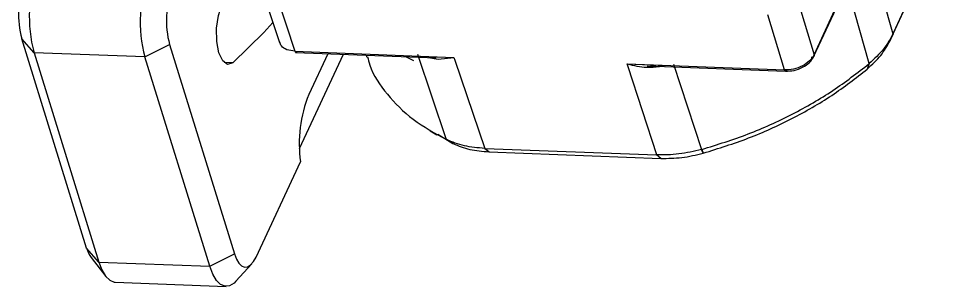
# Model space of a CAD drawing. Header units: millimetres. Extents: x 0 to 420, y 0 to 297.
# Drawn here: x 149.96 to 196.48, y 96.57 to 109.95 of the extents above; entities that cross this region are included whole.
import ezdxf

# ---------------------------------------------------------------- set-up
doc = ezdxf.new("R2010")
doc.units = ezdxf.units.MM

msp = doc.modelspace()

# ---------------------------------------------------------------- linework, layer by layer
at = {"color": 7, "linetype": 'Continuous', "lineweight": 25}
for p, q in [((193.619, 109.198), (196.481, 115.392)), ((193.457, 108.837), (196.319, 115.031)), ((189.675, 108.146), (192.299, 113.823)), ((192.34, 113.679), (193.616, 109.192)), ((189.671, 108.073), (192.097, 113.323)), ((162.057, 111.548), (162.979, 108.764)), ((192.431, 107.712), (191.324, 111.65)), ((162.838, 111.087), (163.754, 108.322)), ((188.852, 110.907), (189.675, 108.146)), ((188.199, 107.387), (187.375, 110.149)), ((150.732, 108.249), (150.119, 108.948)), ((153.354, 98.485), (150.119, 108.948)), ((193.616, 109.192), (193.455, 108.832)), ((193.619, 109.198), (193.457, 108.837)), ((193.616, 109.192), (193.619, 109.198)), ((156.267, 108.037), (157.499, 108.666)), ((157.499, 108.666), (160.734, 98.202)), ((193.455, 108.832), (193.457, 108.837)), ((156.267, 108.037), (150.732, 108.249)), ((150.732, 108.249), (153.967, 97.786)), ((159.502, 97.574), (156.267, 108.037)), ((163.754, 108.322), (171.696, 108.018)), ((163.806, 108.26), (170.804, 107.992)), ((163.984, 103.457), (166.181, 108.169)), ((165.395, 108.199), (164.446, 106.164)), ((167.305, 108.126), (167.339, 108.029)), ((169.308, 108.049), (169.672, 107.864)), ((171.331, 103.9), (169.895, 108.165)), ((169.984, 108.076), (171.696, 108.018)), ((170.422, 108.007), (170.905, 107.923)), ((170.905, 107.923), (171.696, 108.018)), ((171.696, 108.018), (171.744, 107.877)), ((160.65, 107.748), (160.216, 107.765)), ((171.744, 107.877), (173.24, 103.464)), ((180.348, 107.688), (188.199, 107.387)), ((180.394, 107.546), (180.348, 107.688)), ((180.348, 107.688), (182.274, 107.606)), ((181.82, 103.136), (180.394, 107.546)), ((181.345, 107.589), (188.251, 107.325)), ((182.661, 107.677), (184.058, 103.413)), ((192.423, 107.705), (192.333, 107.433)), ((192.431, 107.712), (192.34, 107.44)), ((192.423, 107.705), (192.431, 107.712)), ((192.333, 107.433), (192.34, 107.44)), ((170.502, 104.348), (170.843, 104.142)), ((170.885, 104.174), (171.647, 103.707)), ((171.323, 103.904), (171.331, 103.9)), ((171.647, 103.707), (171.323, 103.904)), ((171.331, 103.9), (171.655, 103.703)), ((171.647, 103.707), (171.655, 103.703)), ((173.24, 103.464), (173.247, 103.464)), ((173.24, 103.464), (173.449, 103.294)), ((173.247, 103.464), (181.813, 103.137)), ((173.247, 103.464), (173.456, 103.294)), ((173.449, 103.294), (173.456, 103.294)), ((173.456, 103.294), (182.022, 102.966)), ((184.058, 103.413), (184.07, 103.416)), ((184.133, 103.226), (184.058, 103.413)), ((184.07, 103.416), (184.144, 103.229)), ((181.813, 103.137), (181.82, 103.136)), ((182.022, 102.966), (181.813, 103.137)), ((182.029, 102.966), (181.82, 103.136)), ((182.022, 102.966), (182.029, 102.966)), ((184.133, 103.226), (184.144, 103.229)), ((161.815, 98.035), (164.033, 102.793)), ((153.967, 97.786), (153.354, 98.485)), ((159.502, 97.574), (160.734, 98.202)), ((153.584, 98.007), (154.311, 97.069)), ((153.967, 97.786), (159.502, 97.574)), ((160.806, 96.821), (161.603, 97.7)), ((154.781, 96.778), (160.316, 96.567))]:
    msp.add_line(p, q, dxfattribs=at)
at = {"color": 7, "linetype": 'Continuous', "lineweight": 25, "flags": 128}
for points in [[(160.65, 107.748), (160.394, 107.664), (160.153, 107.838), (159.964, 108.243), (159.856, 108.818), (159.845, 109.476), (159.933, 110.115), (160.106, 110.64), (160.338, 110.969)], [(162.648, 109.761), (162.209, 109.262), (160.65, 107.748)], [(160.734, 98.202), (160.836, 97.936), (160.958, 97.731), (161.095, 97.596), (161.242, 97.534), (161.393, 97.549), (161.543, 97.641), (161.685, 97.804), (161.815, 98.035)], [(153.967, 97.786), (154.121, 97.387), (154.303, 97.079), (154.509, 96.876), (154.73, 96.783), (154.781, 96.778)], [(160.806, 96.821), (160.716, 96.732), (160.491, 96.595), (160.264, 96.572), (160.044, 96.664), (159.838, 96.868), (159.655, 97.175), (159.502, 97.574)]]:
    msp.add_lwpolyline(points, dxfattribs=at)
at = {"color": 7, "linetype": 'Continuous', "lineweight": 25}
for centre, radius, start, end in [((157.144, 110.016), 6.651, 158.2407, 195.4089), ((162.678, 109.805), 6.651, 158.2407, 195.4089), ((154.394, 110.126), 4.434, 158.2407, 195.4089), ((161.773, 109.844), 4.434, 158.2407, 195.4089), ((170.647, 103.694), 6.675, 158.2803, 187.7577), ((154.703, 98.838), 1.395, 194.6718, 216.5738)]:
    msp.add_arc(centre, radius, start, end, dxfattribs=at)
for points, knots in [([(193.616, 109.192), (193.475, 108.933), (193.191, 108.414), (192.684, 107.946), (192.431, 107.712)], [0, 0, 0, 0, 0.500003, 1, 1, 1, 1]), ([(163.754, 108.322), (163.616, 108.341), (163.341, 108.378), (163.067, 108.552), (163.015, 108.713), (162.994, 108.78)], [0, 0, 0, 0, 0.3689, 0.737836, 1, 1, 1, 1]), ([(192.34, 107.44), (192.578, 107.66), (193.054, 108.1), (193.321, 108.588), (193.455, 108.832)], [0, 0, 0, 0, 0.499997, 1, 1, 1, 1]), ([(167.381, 108.041), (167.415, 107.905), (167.583, 107.226), (168.329, 106.154), (169.579, 104.868), (170.742, 104.225), (171.323, 103.904)], [0, 0, 0, 0, 0.077489, 0.384992, 0.692496, 1, 1, 1, 1]), ([(189.675, 108.146), (189.61, 108.041), (189.478, 107.832), (189.103, 107.576), (188.651, 107.406), (188.35, 107.394), (188.199, 107.387)], [0, 0, 0, 0, 0.2499209, 0.4998558, 0.7495487, 1, 1, 1, 1]), ([(188.25, 107.325), (188.393, 107.331), (188.678, 107.344), (189.109, 107.508), (189.471, 107.756), (189.6, 107.958), (189.664, 108.06)], [0, 0, 0, 0, 0.24881, 0.497945, 0.748406, 1, 1, 1, 1]), ([(180.348, 107.688), (180.671, 107.611), (181.201, 107.485), (181.745, 107.543), (181.957, 107.565)], [0, 0, 0, 0, 0.610064, 1, 1, 1, 1]), ([(173.24, 103.464), (172.887, 103.494), (172.181, 103.552), (171.614, 103.784), (171.331, 103.9)], [0, 0, 0, 0, 0.500003, 1, 1, 1, 1]), ([(171.655, 103.703), (171.921, 103.594), (172.455, 103.377), (173.118, 103.321), (173.449, 103.294)], [0, 0, 0, 0, 0.499997, 1, 1, 1, 1]), ([(184.058, 103.413), (183.679, 103.323), (182.922, 103.142), (182.187, 103.138), (181.82, 103.136)], [0, 0, 0, 0, 0.4999973, 1, 1, 1, 1]), ([(182.029, 102.966), (182.374, 102.968), (183.064, 102.971), (183.777, 103.141), (184.133, 103.226)], [0, 0, 0, 0, 0.500003, 1, 1, 1, 1])]:
    msp.add_open_spline(points, degree=3, knots=knots, dxfattribs=at)
for points in [[(163.754, 108.322), (163.761, 108.305), (163.775, 108.272), (163.804, 108.255), (163.835, 108.265), (163.852, 108.296), (163.861, 108.311)], [(189.675, 108.146), (189.678, 108.127), (189.683, 108.089), (189.656, 108.042), (189.606, 108.011), (189.559, 108.009), (189.536, 108.008)], [(184.07, 103.416), (184.848, 103.658), (186.404, 104.141), (188.605, 105.15), (190.66, 106.327), (191.835, 107.245), (192.423, 107.705)], [(184.144, 103.229), (184.906, 103.466), (186.432, 103.94), (188.59, 104.929), (190.605, 106.082), (191.757, 106.983), (192.333, 107.433)], [(188.306, 107.376), (188.297, 107.361), (188.28, 107.331), (188.249, 107.32), (188.22, 107.337), (188.206, 107.371), (188.199, 107.387)]]:
    msp.add_open_spline(points, degree=3, dxfattribs=at)

doc.saveas('drawing.dxf')
